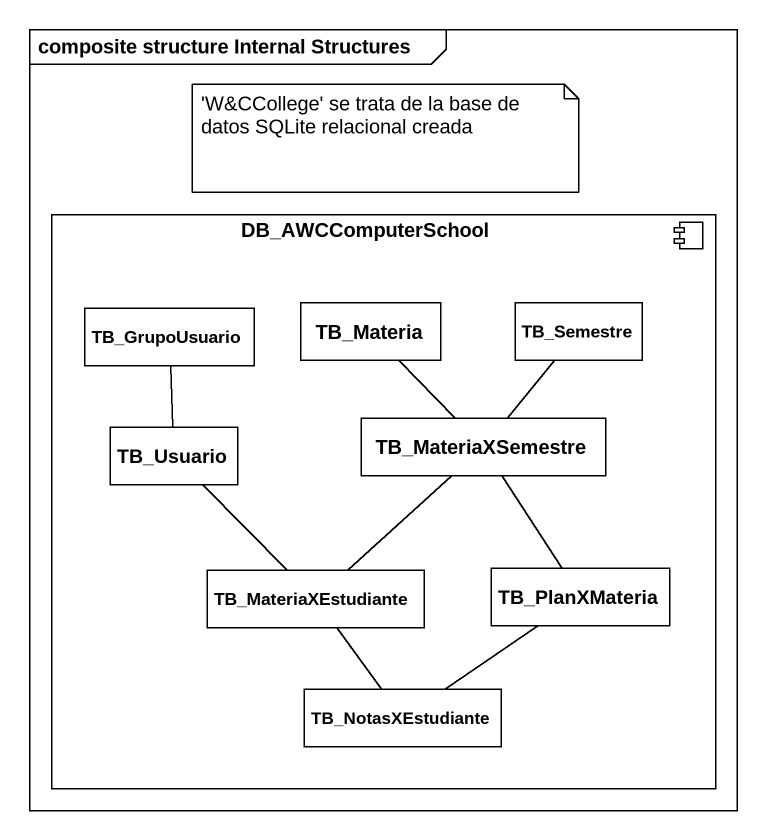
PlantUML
@startuml
mainframe composite structure Internal Structures
component DB_AWCComputerSchool {
  rectangle TB_GrupoUsuario
  rectangle TB_Materia
  rectangle TB_Semestre
  rectangle TB_Usuario
  rectangle TB_MateriaXSemestre
  rectangle TB_MateriaXEstudiante
  rectangle TB_PlanXMateria
  rectangle TB_NotasXEstudiante
}
TB_GrupoUsuario -- TB_Usuario
TB_Materia -- TB_MateriaXSemestre
TB_Semestre -- TB_MateriaXSemestre
TB_Usuario -- TB_MateriaXEstudiante
TB_MateriaXSemestre -- TB_MateriaXEstudiante
TB_MateriaXSemestre -- TB_PlanXMateria
TB_MateriaXEstudiante -- TB_NotasXEstudiante
TB_PlanXMateria -- TB_NotasXEstudiante
note as N1
  ~'W&CCollege' se trata de la base de datos SQLite relacional creada
end note
@enduml
